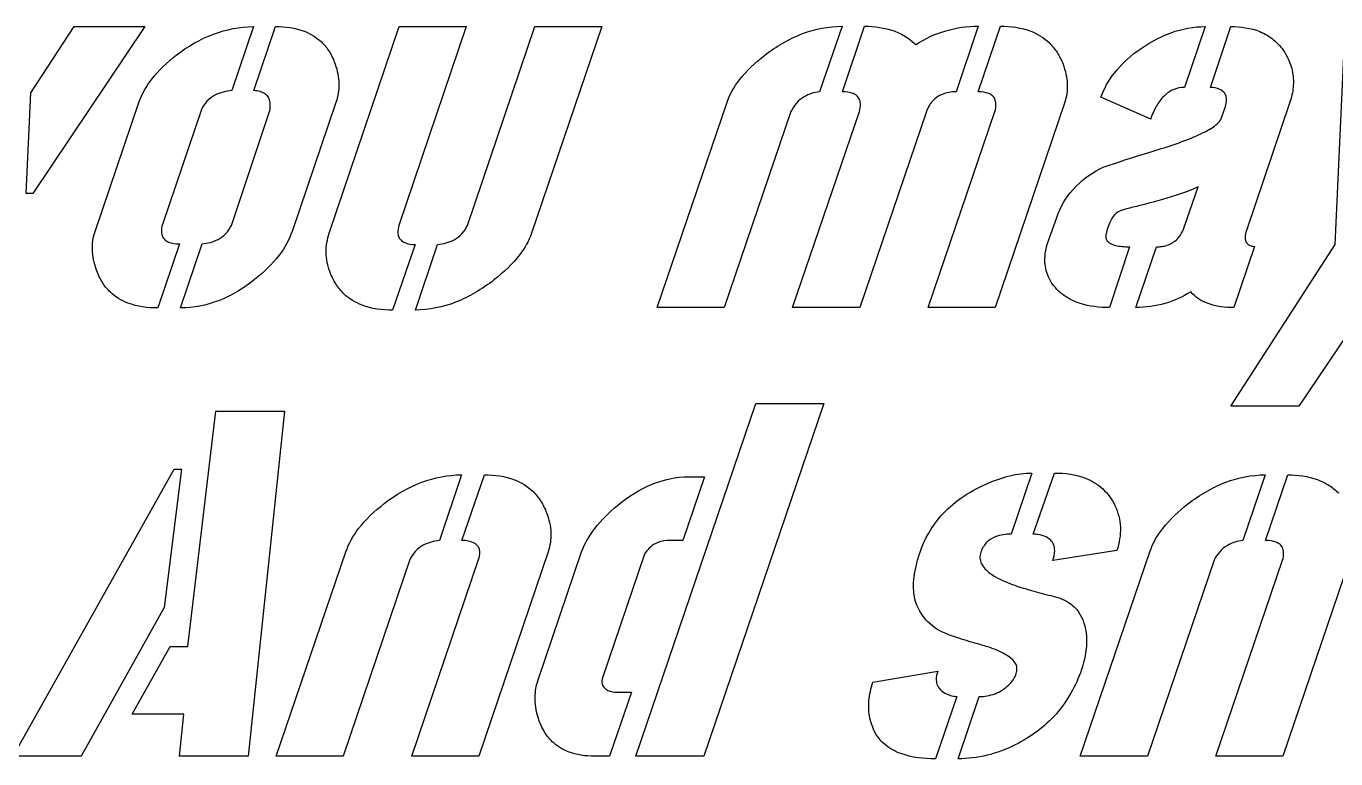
# Model space of a CAD drawing. Header units: inches. Extents: x 3.1 to 35.1, y -33.5 to 2.5.
# Drawn here: x 10.056 to 14.799, y -11.116 to -8.462 of the extents above; entities that cross this region are included whole.
import ezdxf

# ---------------------------------------------------------------- set-up
doc = ezdxf.new("R2010")
doc.units = ezdxf.units.IN
doc.header["$MEASUREMENT"] = 0

msp = doc.modelspace()

# ---------------------------------------------------------------- linework, layer by layer
for p, q in [((10.8787, -8.4635), (10.8, -8.6956)), ((10.8801, -8.6956), (10.9588, -8.4635)), ((13.0106, -8.4621), (12.9292, -8.6996)), ((13.0119, -8.6996), (13.0919, -8.4621)), ((13.5041, -8.4621), (13.4241, -8.6996)), ((13.5041, -8.6996), (13.5842, -8.4621)), ((14.3259, -8.4635), (14.2512, -8.6836)), ((14.3446, -8.6836), (14.4193, -8.4635)), ((14.1285, -8.7983), (13.9484, -8.7196)), ((10.3051, -9.2052), (10.4639, -8.7383)), ((10.6906, -8.7636), (10.5492, -9.1798)), ((10.7987, -9.1838), (10.9388, -8.7636)), ((11.1776, -8.7383), (11.0188, -9.2052)), ((14.3846, -8.7943), (14.3993, -8.7529)), ((14.6328, -8.7369), (14.4753, -9.2025)), ((14.2499, -9.1905), (14.3006, -9.0438)), ((13.7563, -9.2452), (13.7883, -9.1545)), ((10.6106, -9.2505), (10.5319, -9.4827)), ((10.6146, -9.4827), (10.6933, -9.2505)), ((11.4644, -9.2532), (11.383, -9.4907)), ((11.4657, -9.4907), (11.5458, -9.2532)), ((14.0524, -9.2612), (13.9791, -9.4813)), ((14.0751, -9.4813), (14.1498, -9.2612)), ((14.5047, -9.2599), (14.43, -9.4813)), ((11.6325, -10.0871), (11.5524, -10.3246)), ((11.6338, -10.3246), (11.7152, -10.0871)), ((13.6976, -10.0805), (13.6229, -10.3019)), ((13.7029, -10.3019), (13.7803, -10.0805)), ((14.5434, -10.0871), (14.462, -10.3246)), ((14.5447, -10.3246), (14.6247, -10.0871)), ((11.91, -10.8302), (12.0674, -10.3659)), ((12.2955, -10.3739), (12.1421, -10.8262)), ((14.0057, -10.3606), (13.7736, -10.398)), ((13.1226, -10.8382), (13.3574, -10.7982)), ((13.4268, -10.8902), (13.3494, -11.1157)), ((13.4308, -11.1157), (13.5068, -10.8902))]:
    msp.add_line(p, q)
for points in [[(10.2291, -8.4635), (10.4852, -8.4635), (10.0797, -9.0678), (10.0556, -9.0678), (10.073, -8.7036)], [(15.089, -8.4635), (15.057, -9.2559), (14.6648, -9.8389), (14.4193, -9.8389), (14.7968, -9.2532), (14.8329, -8.4635)], [(10.5773, -10.7088), (10.6413, -10.7088), (10.7427, -9.8563), (10.9908, -9.8563), (10.8601, -11.1063), (10.6106, -11.1063), (10.6266, -10.9543), (10.4398, -10.9543)], [(12.6984, -9.8283), (12.9452, -9.8283), (12.5103, -11.1063), (12.2635, -11.1063)], [(10.5919, -10.0671), (10.6186, -10.0671), (10.5559, -10.5674), (10.2544, -11.1063), (10.009, -11.1063)]]:
    msp.add_lwpolyline(points, close=True)
for points in [[(11.1536, -9.2119), (11.407, -8.4635), (11.6498, -8.4635), (11.4057, -9.1838)], [(11.6538, -9.1838), (11.898, -8.4635), (12.1408, -8.4635), (11.886, -9.2119)], [(12.8251, -8.7716), (12.5837, -9.4813), (12.3409, -9.4813), (12.593, -8.7409)], [(13.316, -8.7716), (13.0746, -9.4813), (12.8318, -9.4813), (13.0733, -8.7716)], [(13.8163, -8.7409), (13.5655, -9.4813), (13.3227, -9.4813), (13.5642, -8.7716)], [(13.9804, -9.1732), (13.9711, -9.1972), (13.9657, -9.2185)], [(12.4543, -10.0938), (12.513, -10.0938), (12.4342, -10.3246), (12.3755, -10.3246)], [(11.4457, -10.394), (11.2043, -11.1063), (10.9615, -11.1063), (11.2136, -10.3659)], [(11.946, -10.3659), (11.6952, -11.1063), (11.4524, -11.1063), (11.6939, -10.394)], [(14.3579, -10.3966), (14.1165, -11.1063), (13.8737, -11.1063), (14.1258, -10.3659)], [(14.8489, -10.3966), (14.6074, -11.1063), (14.3646, -11.1063), (14.6061, -10.3966)], [(12.1928, -10.8742), (12.2475, -10.8742), (12.1688, -11.1063), (12.1141, -11.1063)]]:
    msp.add_lwpolyline(points)
for points, knots in [([(10.5986, -8.5675), (10.6399, -8.5355), (10.685, -8.509), (10.7807, -8.4735), (10.8289, -8.4643), (10.8787, -8.4635)], [0, 0, 0, 0, 0.3985626, 0.3985626, 0.778081, 0.778081, 0.778081, 0.778081]), ([(10.9588, -8.4635), (10.9941, -8.4635), (11.0302, -8.468), (11.0863, -8.4896), (11.1071, -8.5023), (11.1361, -8.53), (11.1456, -8.542), (11.1625, -8.569), (11.1694, -8.584), (11.1749, -8.5995)], [0, 0, 0, 0, 0.2689088, 0.2689088, 0.4572179, 0.4572179, 0.5745393, 0.5745393, 0.6998636, 0.6998636, 0.6998636, 0.6998636]), ([(12.7304, -8.5675), (12.7724, -8.5351), (12.8182, -8.5078), (12.9138, -8.4718), (12.9614, -8.4626), (13.0106, -8.4621)], [0, 0, 0, 0, 0.4041163, 0.4041163, 0.7786933, 0.7786933, 0.7786933, 0.7786933]), ([(13.0919, -8.4621), (13.1281, -8.4625), (13.165, -8.4672), (13.214, -8.4849), (13.2283, -8.4917), (13.2547, -8.5083), (13.2666, -8.5179), (13.2774, -8.5288)], [0, 0, 0, 0, 0.2753872, 0.2753872, 0.3965267, 0.3965267, 0.513347, 0.513347, 0.513347, 0.513347]), ([(13.2774, -8.5288), (13.3113, -8.5071), (13.3474, -8.4902), (13.4246, -8.4675), (13.464, -8.4621), (13.5041, -8.4621)], [0, 0, 0, 0, 0.3068873, 0.3068873, 0.6127293, 0.6127293, 0.6127293, 0.6127293]), ([(13.5842, -8.4621), (13.6216, -8.4621), (13.6599, -8.4669), (13.7194, -8.4899), (13.7415, -8.5035), (13.7715, -8.5322), (13.781, -8.5439), (13.798, -8.5701), (13.8052, -8.5845), (13.811, -8.5995)], [0, 0, 0, 0, 0.285026, 0.285026, 0.4856027, 0.4856027, 0.6010542, 0.6010542, 0.7235263, 0.7235263, 0.7235263, 0.7235263]), ([(14.0791, -8.5528), (14.1173, -8.5254), (14.1586, -8.5018), (14.2426, -8.4714), (14.2837, -8.4635), (14.3259, -8.4635)], [0, 0, 0, 0, 0.3581709, 0.3581709, 0.6801579, 0.6801579, 0.6801579, 0.6801579]), ([(14.4193, -8.4635), (14.4548, -8.4635), (14.4908, -8.4683), (14.5419, -8.4892), (14.5587, -8.499), (14.5891, -8.5242), (14.6019, -8.5389), (14.6127, -8.5555)], [0, 0, 0, 0, 0.2704772, 0.2704772, 0.4202529, 0.4202529, 0.5707972, 0.5707972, 0.5707972, 0.5707972]), ([(10.4639, -8.7383), (10.4742, -8.7077), (10.4909, -8.6796), (10.5358, -8.6219), (10.5667, -8.5929), (10.5986, -8.5675)], [0, 0, 0, 0, 0.2461082, 0.2461082, 0.55703, 0.55703, 0.55703, 0.55703]), ([(12.593, -8.7409), (12.6031, -8.7102), (12.6195, -8.6821), (12.665, -8.6231), (12.6971, -8.5934), (12.7304, -8.5675)], [0, 0, 0, 0, 0.2462588, 0.2462588, 0.5676943, 0.5676943, 0.5676943, 0.5676943]), ([(13.9484, -8.7196), (13.9595, -8.6876), (13.9762, -8.6585), (14.0205, -8.602), (14.0488, -8.5758), (14.0791, -8.5528)], [0, 0, 0, 0, 0.2577672, 0.2577672, 0.547389, 0.547389, 0.547389, 0.547389]), ([(14.6127, -8.5555), (14.6275, -8.5788), (14.638, -8.604), (14.6457, -8.6484), (14.6463, -8.6656), (14.6429, -8.7014), (14.6387, -8.7194), (14.6328, -8.7369)], [0, 0, 0, 0, 0.2103492, 0.2103492, 0.3431692, 0.3431692, 0.4840903, 0.4840903, 0.4840903, 0.4840903]), ([(11.1749, -8.5995), (11.1829, -8.6226), (11.1878, -8.6465), (11.1887, -8.694), (11.1851, -8.7165), (11.1776, -8.7383)], [0, 0, 0, 0, 0.1859529, 0.1859529, 0.3619187, 0.3619187, 0.3619187, 0.3619187]), ([(13.811, -8.5995), (13.8197, -8.6229), (13.8254, -8.6473), (13.8272, -8.6958), (13.8239, -8.7187), (13.8163, -8.7409)], [0, 0, 0, 0, 0.1903067, 0.1903067, 0.3696106, 0.3696106, 0.3696106, 0.3696106]), ([(10.8, -8.6956), (10.7791, -8.6976), (10.7579, -8.7024), (10.7284, -8.7177), (10.7187, -8.7248), (10.7021, -8.7425), (10.6956, -8.7525), (10.6906, -8.7636)], [0, 0, 0, 0, 0.160242, 0.160242, 0.2527267, 0.2527267, 0.3450006, 0.3450006, 0.3450006, 0.3450006]), ([(10.9388, -8.7636), (10.9401, -8.7542), (10.9405, -8.7443), (10.9373, -8.729), (10.9351, -8.7233), (10.9285, -8.7137), (10.9246, -8.7099), (10.9148, -8.7033), (10.9088, -8.7009), (10.8954, -8.6971), (10.8877, -8.696), (10.8801, -8.6956)], [0, 0, 0, 0, 0.072211, 0.072211, 0.1189479, 0.1189479, 0.1607822, 0.1607822, 0.2089887, 0.2089887, 0.2667635, 0.2667635, 0.2667635, 0.2667635]), ([(12.9292, -8.6996), (12.9097, -8.7024), (12.8907, -8.708), (12.8632, -8.7241), (12.8538, -8.7316), (12.8373, -8.7499), (12.8305, -8.7603), (12.8251, -8.7716)], [0, 0, 0, 0, 0.1500702, 0.1500702, 0.2426059, 0.2426059, 0.337849, 0.337849, 0.337849, 0.337849]), ([(13.0733, -8.7716), (13.0758, -8.7625), (13.0776, -8.7525), (13.0768, -8.7372), (13.0756, -8.7315), (13.071, -8.7218), (13.0681, -8.718), (13.0604, -8.711), (13.0556, -8.7083), (13.0393, -8.7015), (13.0256, -8.6998), (13.0119, -8.6996)], [0, 0, 0, 0, 0.0724177, 0.0724177, 0.1166207, 0.1166207, 0.1538066, 0.1538066, 0.1953886, 0.1953886, 0.2880466, 0.2880466, 0.2880466, 0.2880466]), ([(13.4241, -8.6996), (13.4067, -8.6999), (13.389, -8.7025), (13.361, -8.714), (13.3505, -8.7209), (13.3358, -8.7356), (13.331, -8.7419), (13.3225, -8.7559), (13.3189, -8.7636), (13.316, -8.7716)], [0, 0, 0, 0, 0.1328396, 0.1328396, 0.2305965, 0.2305965, 0.290834, 0.290834, 0.355567, 0.355567, 0.355567, 0.355567]), ([(13.5642, -8.7716), (13.5668, -8.7624), (13.5686, -8.7523), (13.5678, -8.7369), (13.5666, -8.7312), (13.562, -8.7216), (13.5591, -8.7177), (13.5515, -8.7108), (13.5468, -8.7081), (13.5308, -8.7015), (13.5175, -8.6998), (13.5041, -8.6996)], [0, 0, 0, 0, 0.0728905, 0.0728905, 0.117186, 0.117186, 0.1542473, 0.1542473, 0.1953136, 0.1953136, 0.2857089, 0.2857089, 0.2857089, 0.2857089]), ([(14.2512, -8.6836), (14.237, -8.6838), (14.2233, -8.6865), (14.1977, -8.6977), (14.1866, -8.7055), (14.1664, -8.7254), (14.1576, -8.7375), (14.1414, -8.7653), (14.1343, -8.7818), (14.1285, -8.7983)], [0, 0, 0, 0, 0.1082842, 0.1082842, 0.2126641, 0.2126641, 0.3247019, 0.3247019, 0.4579304, 0.4579304, 0.4579304, 0.4579304]), ([(14.3993, -8.7529), (14.4019, -8.7446), (14.4038, -8.7354), (14.4033, -8.7211), (14.4023, -8.7158), (14.3981, -8.7066), (14.3954, -8.7029), (14.3881, -8.696), (14.3835, -8.6932), (14.3687, -8.6866), (14.3567, -8.6844), (14.3446, -8.6836)], [0, 0, 0, 0, 0.0670115, 0.0670115, 0.1084785, 0.1084785, 0.1439244, 0.1439244, 0.1846081, 0.1846081, 0.2673531, 0.2673531, 0.2673531, 0.2673531]), ([(14.1552, -8.909), (14.2126, -8.8914), (14.2741, -8.8702), (14.3356, -8.8395), (14.3519, -8.8301), (14.369, -8.8161), (14.3737, -8.8117), (14.3805, -8.8031), (14.3831, -8.7989), (14.3846, -8.7943)], [0, 0, 0, 0, 0.4575405, 0.4575405, 0.623446, 0.623446, 0.6869068, 0.6869068, 0.7367011, 0.7367011, 0.7367011, 0.7367011]), ([(13.9444, -8.9784), (13.9545, -8.9736), (13.9781, -8.9654), (14.0436, -8.9434), (14.1099, -8.9229), (14.1552, -8.909)], [0, 0, 0, 0, 0.0857927, 0.0857927, 0.2915794, 0.2915794, 0.2915794, 0.2915794]), ([(13.7883, -9.1545), (13.8015, -9.1171), (13.821, -9.0834), (13.8748, -9.0228), (13.9079, -8.9981), (13.9444, -8.9784)], [0, 0, 0, 0, 0.3020935, 0.3020935, 0.6177675, 0.6177675, 0.6177675, 0.6177675]), ([(14.3006, -9.0438), (14.2777, -9.0552), (14.2473, -9.0662), (14.1776, -9.0887), (14.1313, -9.1012), (14.0898, -9.1118)], [0, 0, 0, 0, 0.1950063, 0.1950063, 0.4726601, 0.4726601, 0.4726601, 0.4726601]), ([(14.0164, -9.1318), (14.0092, -9.135), (14.003, -9.1395), (13.9899, -9.1531), (13.9844, -9.1629), (13.9804, -9.1732)], [0, 0, 0, 0, 0.0598078, 0.0598078, 0.1438341, 0.1438341, 0.1438341, 0.1438341]), ([(14.0898, -9.1118), (14.0748, -9.1154), (14.0558, -9.12), (14.0305, -9.127), (14.021, -9.1298), (14.0164, -9.1318)], [0, 0, 0, 0, 0.1174542, 0.1174542, 0.1978985, 0.1978985, 0.1978985, 0.1978985]), ([(10.5492, -9.1798), (10.5467, -9.1887), (10.5449, -9.1984), (10.5457, -9.2134), (10.5468, -9.2189), (10.5513, -9.2284), (10.5541, -9.2321), (10.5617, -9.239), (10.5663, -9.2417), (10.5827, -9.2486), (10.5966, -9.2503), (10.6106, -9.2505)], [0, 0, 0, 0, 0.0704499, 0.0704499, 0.1135772, 0.1135772, 0.1499857, 0.1499857, 0.1909354, 0.1909354, 0.2848872, 0.2848872, 0.2848872, 0.2848872]), ([(10.6933, -9.2505), (10.7132, -9.2485), (10.733, -9.2437), (10.7611, -9.2288), (10.7705, -9.2218), (10.787, -9.2045), (10.7935, -9.1947), (10.7987, -9.1838)], [0, 0, 0, 0, 0.1521388, 0.1521388, 0.2423655, 0.2423655, 0.3335814, 0.3335814, 0.3335814, 0.3335814]), ([(11.4057, -9.1838), (11.4031, -9.1924), (11.4013, -9.2018), (11.4019, -9.2162), (11.403, -9.2216), (11.4073, -9.2309), (11.41, -9.2346), (11.4173, -9.2413), (11.4219, -9.2441), (11.4377, -9.2509), (11.451, -9.2528), (11.4644, -9.2532)], [0, 0, 0, 0, 0.0681422, 0.0681422, 0.1100121, 0.1100121, 0.1455146, 0.1455146, 0.1857336, 0.1857336, 0.276102, 0.276102, 0.276102, 0.276102]), ([(11.5458, -9.2532), (11.5665, -9.2508), (11.5873, -9.2455), (11.6162, -9.2297), (11.6257, -9.2225), (11.6421, -9.2048), (11.6487, -9.1948), (11.6538, -9.1838)], [0, 0, 0, 0, 0.1592651, 0.1592651, 0.2508734, 0.2508734, 0.3430374, 0.3430374, 0.3430374, 0.3430374]), ([(14.1778, -9.2586), (14.1916, -9.2549), (14.2045, -9.2491), (14.2238, -9.2344), (14.2306, -9.2272), (14.2422, -9.2102), (14.2466, -9.2006), (14.2499, -9.1905)], [0, 0, 0, 0, 0.1084096, 0.1084096, 0.184593, 0.184593, 0.2652402, 0.2652402, 0.2652402, 0.2652402]), ([(10.3091, -9.3426), (10.3012, -9.3196), (10.2961, -9.2958), (10.2948, -9.2489), (10.2979, -9.2267), (10.3051, -9.2052)], [0, 0, 0, 0, 0.1849979, 0.1849979, 0.3579647, 0.3579647, 0.3579647, 0.3579647]), ([(11.0188, -9.2052), (11.0085, -9.2367), (10.9917, -9.2656), (10.9462, -9.3246), (10.915, -9.3541), (10.8828, -9.3799)], [0, 0, 0, 0, 0.2524055, 0.2524055, 0.5679557, 0.5679557, 0.5679557, 0.5679557]), ([(11.1562, -9.3533), (11.1478, -9.33), (11.1427, -9.3059), (11.1418, -9.2574), (11.1456, -9.2343), (11.1536, -9.2119)], [0, 0, 0, 0, 0.1883745, 0.1883745, 0.3697764, 0.3697764, 0.3697764, 0.3697764]), ([(11.886, -9.2119), (11.8767, -9.2397), (11.8615, -9.2656), (11.8174, -9.3234), (11.7838, -9.3545), (11.7499, -9.3813)], [0, 0, 0, 0, 0.2240188, 0.2240188, 0.5543334, 0.5543334, 0.5543334, 0.5543334]), ([(13.795, -9.4213), (13.779, -9.4056), (13.7657, -9.3877), (13.7493, -9.3494), (13.7455, -9.3308), (13.7448, -9.289), (13.7492, -9.2666), (13.7563, -9.2452)], [0, 0, 0, 0, 0.1705134, 0.1705134, 0.3175189, 0.3175189, 0.489363, 0.489363, 0.489363, 0.489363]), ([(13.9657, -9.2185), (13.9653, -9.2227), (13.9656, -9.2269), (13.9679, -9.2344), (13.9696, -9.2375), (13.9745, -9.2435), (13.9777, -9.2461), (13.9873, -9.2519), (13.9943, -9.2544), (14.0163, -9.26), (14.0346, -9.2612), (14.0524, -9.2612)], [0, 0, 0, 0, 0.0320808, 0.0320808, 0.0595447, 0.0595447, 0.0911432, 0.0911432, 0.144586, 0.144586, 0.2640905, 0.2640905, 0.2640905, 0.2640905]), ([(14.4753, -9.2025), (14.4729, -9.2102), (14.4708, -9.2187), (14.4706, -9.2314), (14.4711, -9.2362), (14.4739, -9.2438), (14.4756, -9.2467), (14.4803, -9.2517), (14.4831, -9.2537), (14.4918, -9.258), (14.4984, -9.2593), (14.5047, -9.2599)], [0, 0, 0, 0, 0.0612105, 0.0612105, 0.0967861, 0.0967861, 0.1229023, 0.1229023, 0.1489296, 0.1489296, 0.1968541, 0.1968541, 0.1968541, 0.1968541]), ([(14.1498, -9.2612), (14.1544, -9.2612), (14.159, -9.261), (14.1683, -9.2601), (14.1731, -9.2594), (14.1778, -9.2586)], [0, 0, 0, 0, 0.03478161, 0.03478161, 0.07155543, 0.07155543, 0.07155543, 0.07155543]), ([(10.5319, -9.4827), (10.4954, -9.4827), (10.4578, -9.4781), (10.4001, -9.4559), (10.3787, -9.443), (10.3489, -9.4146), (10.339, -9.4022), (10.3217, -9.3742), (10.3146, -9.3587), (10.3091, -9.3426)], [0, 0, 0, 0, 0.2783594, 0.2783594, 0.4708585, 0.4708585, 0.592179, 0.592179, 0.7216749, 0.7216749, 0.7216749, 0.7216749]), ([(10.8828, -9.3799), (10.8431, -9.4116), (10.7997, -9.4382), (10.708, -9.4733), (10.6621, -9.4822), (10.6146, -9.4827)], [0, 0, 0, 0, 0.3865927, 0.3865927, 0.7484413, 0.7484413, 0.7484413, 0.7484413]), ([(11.383, -9.4907), (11.3455, -9.4907), (11.307, -9.4859), (11.2476, -9.463), (11.2256, -9.4497), (11.1956, -9.4211), (11.1861, -9.4094), (11.1691, -9.3829), (11.162, -9.3684), (11.1562, -9.3533)], [0, 0, 0, 0, 0.2858667, 0.2858667, 0.4848289, 0.4848289, 0.6009049, 0.6009049, 0.7239869, 0.7239869, 0.7239869, 0.7239869]), ([(11.7499, -9.3813), (11.7075, -9.4146), (11.6611, -9.4426), (11.5641, -9.48), (11.5158, -9.4898), (11.4657, -9.4907)], [0, 0, 0, 0, 0.4108266, 0.4108266, 0.7921013, 0.7921013, 0.7921013, 0.7921013]), ([(13.9791, -9.4813), (13.9435, -9.4813), (13.9069, -9.4774), (13.8582, -9.4615), (13.844, -9.4553), (13.8177, -9.4402), (13.8058, -9.4314), (13.795, -9.4213)], [0, 0, 0, 0, 0.2713174, 0.2713174, 0.3897112, 0.3897112, 0.5025324, 0.5025324, 0.5025324, 0.5025324]), ([(14.2739, -9.424), (14.2447, -9.4426), (14.2135, -9.4567), (14.1459, -9.4762), (14.1108, -9.4809), (14.0751, -9.4813)], [0, 0, 0, 0, 0.2639061, 0.2639061, 0.535518, 0.535518, 0.535518, 0.535518]), ([(14.43, -9.4813), (14.3987, -9.4813), (14.3657, -9.4778), (14.3239, -9.4624), (14.312, -9.4566), (14.2909, -9.442), (14.2818, -9.4336), (14.2739, -9.424)], [0, 0, 0, 0, 0.2385283, 0.2385283, 0.3389766, 0.3389766, 0.4338579, 0.4338579, 0.4338579, 0.4338579]), ([(11.3523, -10.1912), (11.3941, -10.159), (11.4396, -10.1322), (11.5353, -10.0966), (11.5831, -10.0876), (11.6325, -10.0871)], [0, 0, 0, 0, 0.4017642, 0.4017642, 0.7778119, 0.7778119, 0.7778119, 0.7778119]), ([(11.7152, -10.0871), (11.7523, -10.0871), (11.7901, -10.0919), (11.8492, -10.1148), (11.8712, -10.1283), (11.9011, -10.157), (11.9106, -10.1687), (11.9276, -10.195), (11.9348, -10.2095), (11.9406, -10.2245)], [0, 0, 0, 0, 0.2823979, 0.2823979, 0.4822479, 0.4822479, 0.5978415, 0.5978415, 0.7206222, 0.7206222, 0.7206222, 0.7206222]), ([(12.1968, -10.1979), (12.2351, -10.1665), (12.2773, -10.1397), (12.3652, -10.1041), (12.4089, -10.0947), (12.4543, -10.0938)], [0, 0, 0, 0, 0.3773323, 0.3773323, 0.7228681, 0.7228681, 0.7228681, 0.7228681]), ([(13.5322, -10.1205), (13.56, -10.1082), (13.5892, -10.0976), (13.6446, -10.0842), (13.6711, -10.0805), (13.6976, -10.0805)], [0, 0, 0, 0, 0.2322416, 0.2322416, 0.4340278, 0.4340278, 0.4340278, 0.4340278]), ([(13.7803, -10.0805), (13.8183, -10.0805), (13.8572, -10.0854), (13.9157, -10.1086), (13.9367, -10.1213), (13.9734, -10.1552), (13.9878, -10.1754), (13.9991, -10.1979)], [0, 0, 0, 0, 0.2898511, 0.2898511, 0.4789827, 0.4789827, 0.6701554, 0.6701554, 0.6701554, 0.6701554]), ([(14.2632, -10.1925), (14.3052, -10.1601), (14.351, -10.1328), (14.4466, -10.0968), (14.4942, -10.0876), (14.5434, -10.0871)], [0, 0, 0, 0, 0.4041163, 0.4041163, 0.7786933, 0.7786933, 0.7786933, 0.7786933]), ([(14.6247, -10.0871), (14.6609, -10.0875), (14.6978, -10.0922), (14.7468, -10.1099), (14.7611, -10.1167), (14.7876, -10.1333), (14.7994, -10.1429), (14.8102, -10.1538)], [0, 0, 0, 0, 0.2753872, 0.2753872, 0.3965267, 0.3965267, 0.513347, 0.513347, 0.513347, 0.513347]), ([(13.2934, -10.3673), (13.3099, -10.3186), (13.3348, -10.2747), (13.3902, -10.2119), (13.4144, -10.1906), (13.4694, -10.1517), (13.5002, -10.1347), (13.5322, -10.1205)], [0, 0, 0, 0, 0.3919516, 0.3919516, 0.6383812, 0.6383812, 0.905071, 0.905071, 0.905071, 0.905071]), ([(11.2136, -10.3659), (11.2236, -10.3355), (11.2399, -10.3075), (11.2856, -10.248), (11.3185, -10.2176), (11.3523, -10.1912)], [0, 0, 0, 0, 0.2441904, 0.2441904, 0.571882, 0.571882, 0.571882, 0.571882]), ([(12.0674, -10.3659), (12.0785, -10.3356), (12.0954, -10.3075), (12.1387, -10.2512), (12.1673, -10.223), (12.1968, -10.1979)], [0, 0, 0, 0, 0.2461262, 0.2461262, 0.5419282, 0.5419282, 0.5419282, 0.5419282]), ([(13.9991, -10.1979), (14.0108, -10.223), (14.0176, -10.2495), (14.0199, -10.3057), (14.015, -10.3336), (14.0057, -10.3606)], [0, 0, 0, 0, 0.2116803, 0.2116803, 0.4290568, 0.4290568, 0.4290568, 0.4290568]), ([(14.1258, -10.3659), (14.1359, -10.3352), (14.1523, -10.3071), (14.1978, -10.2481), (14.23, -10.2184), (14.2632, -10.1925)], [0, 0, 0, 0, 0.2462588, 0.2462588, 0.5676943, 0.5676943, 0.5676943, 0.5676943]), ([(11.9406, -10.2245), (11.9494, -10.2479), (11.955, -10.2723), (11.9569, -10.3208), (11.9536, -10.3437), (11.946, -10.3659)], [0, 0, 0, 0, 0.1903067, 0.1903067, 0.3696106, 0.3696106, 0.3696106, 0.3696106]), ([(11.5524, -10.3246), (11.5321, -10.327), (11.5119, -10.3322), (11.4834, -10.3479), (11.4739, -10.3551), (11.4574, -10.3729), (11.4509, -10.3829), (11.4457, -10.394)], [0, 0, 0, 0, 0.1560635, 0.1560635, 0.2476513, 0.2476513, 0.3401971, 0.3401971, 0.3401971, 0.3401971]), ([(11.6512, -10.3259), (11.6484, -10.3255), (11.6456, -10.3251), (11.6398, -10.3247), (11.6368, -10.3246), (11.6338, -10.3246)], [0, 0, 0, 0, 0.02131891, 0.02131891, 0.04418836, 0.04418836, 0.04418836, 0.04418836]), ([(11.6939, -10.394), (11.6966, -10.3858), (11.6988, -10.3767), (11.6987, -10.3627), (11.6978, -10.3575), (11.694, -10.3484), (11.6915, -10.3447), (11.6847, -10.3379), (11.6803, -10.3351), (11.6681, -10.3293), (11.6594, -10.3272), (11.6512, -10.3259)], [0, 0, 0, 0, 0.0660233, 0.0660233, 0.1066, 0.1066, 0.1410144, 0.1410144, 0.1800168, 0.1800168, 0.2438574, 0.2438574, 0.2438574, 0.2438574]), ([(12.3755, -10.3246), (12.361, -10.326), (12.3469, -10.3298), (12.3261, -10.3408), (12.319, -10.346), (12.306, -10.3587), (12.3003, -10.366), (12.2955, -10.3739)], [0, 0, 0, 0, 0.1114576, 0.1114576, 0.1792602, 0.1792602, 0.2499428, 0.2499428, 0.2499428, 0.2499428]), ([(13.6229, -10.3019), (13.6037, -10.3022), (13.5837, -10.3048), (13.5545, -10.3164), (13.5443, -10.3226), (13.5306, -10.336), (13.5263, -10.3414), (13.5188, -10.3536), (13.5158, -10.3603), (13.5135, -10.3673)], [0, 0, 0, 0, 0.1461818, 0.1461818, 0.2384587, 0.2384587, 0.291677, 0.291677, 0.3474503, 0.3474503, 0.3474503, 0.3474503]), ([(13.7203, -10.3032), (13.7173, -10.3028), (13.7143, -10.3025), (13.7085, -10.302), (13.7057, -10.3019), (13.7029, -10.3019)], [0, 0, 0, 0, 0.02297691, 0.02297691, 0.04414003, 0.04414003, 0.04414003, 0.04414003]), ([(13.7736, -10.398), (13.7777, -10.3864), (13.7808, -10.3737), (13.7808, -10.354), (13.7797, -10.3467), (13.7746, -10.3339), (13.7712, -10.3288), (13.7618, -10.3193), (13.7559, -10.3153), (13.7405, -10.3078), (13.7302, -10.305), (13.7203, -10.3032)], [0, 0, 0, 0, 0.0930026, 0.0930026, 0.1497933, 0.1497933, 0.1975922, 0.1975922, 0.2510852, 0.2510852, 0.3281635, 0.3281635, 0.3281635, 0.3281635]), ([(14.462, -10.3246), (14.4425, -10.3274), (14.4235, -10.333), (14.396, -10.3491), (14.3866, -10.3566), (14.3701, -10.3749), (14.3633, -10.3853), (14.3579, -10.3966)], [0, 0, 0, 0, 0.1500702, 0.1500702, 0.2426059, 0.2426059, 0.337849, 0.337849, 0.337849, 0.337849]), ([(14.6061, -10.3966), (14.6087, -10.3875), (14.6105, -10.3775), (14.6096, -10.3622), (14.6084, -10.3565), (14.6038, -10.3468), (14.6009, -10.343), (14.5932, -10.336), (14.5884, -10.3333), (14.5721, -10.3265), (14.5584, -10.3248), (14.5447, -10.3246)], [0, 0, 0, 0, 0.0724177, 0.0724177, 0.1166207, 0.1166207, 0.1538066, 0.1538066, 0.1953886, 0.1953886, 0.2880466, 0.2880466, 0.2880466, 0.2880466]), ([(13.272, -10.4567), (13.2739, -10.442), (13.2766, -10.4274), (13.2837, -10.3975), (13.2882, -10.3823), (13.2934, -10.3673)], [0, 0, 0, 0, 0.1128386, 0.1128386, 0.2336887, 0.2336887, 0.2336887, 0.2336887]), ([(13.5135, -10.3673), (13.511, -10.3742), (13.5098, -10.3814), (13.5105, -10.3955), (13.5122, -10.4019), (13.5185, -10.4156), (13.5236, -10.4225), (13.54, -10.4397), (13.5537, -10.4491), (13.5883, -10.4689), (13.6131, -10.4792), (13.6362, -10.4873)], [0, 0, 0, 0, 0.0562141, 0.0562141, 0.1072149, 0.1072149, 0.1713229, 0.1713229, 0.2884555, 0.2884555, 0.4762391, 0.4762391, 0.4762391, 0.4762391]), ([(13.3627, -10.6514), (13.3396, -10.6371), (13.3188, -10.6195), (13.2894, -10.5793), (13.2801, -10.5592), (13.2686, -10.5109), (13.2684, -10.4835), (13.272, -10.4567)], [0, 0, 0, 0, 0.2071486, 0.2071486, 0.3791765, 0.3791765, 0.5858586, 0.5858586, 0.5858586, 0.5858586]), ([(13.6362, -10.4873), (13.6559, -10.4941), (13.6763, -10.5003), (13.7196, -10.5127), (13.7434, -10.5189), (13.767, -10.5247)], [0, 0, 0, 0, 0.1584494, 0.1584494, 0.3431598, 0.3431598, 0.3431598, 0.3431598]), ([(13.767, -10.5247), (13.7896, -10.5292), (13.8118, -10.5368), (13.846, -10.559), (13.8585, -10.571), (13.8758, -10.5963), (13.8815, -10.608), (13.8904, -10.6338), (13.8934, -10.6479), (13.895, -10.6621)], [0, 0, 0, 0, 0.1760129, 0.1760129, 0.3106078, 0.3106078, 0.4095203, 0.4095203, 0.5185107, 0.5185107, 0.5185107, 0.5185107]), ([(13.4788, -10.6928), (13.4558, -10.686), (13.4298, -10.6779), (13.3916, -10.6643), (13.3749, -10.6578), (13.3627, -10.6514)], [0, 0, 0, 0, 0.182797, 0.182797, 0.3072209, 0.3072209, 0.3072209, 0.3072209]), ([(13.895, -10.6621), (13.8974, -10.6827), (13.8968, -10.7036), (13.8909, -10.7474), (13.8851, -10.7705), (13.8777, -10.7928)], [0, 0, 0, 0, 0.1581784, 0.1581784, 0.3372781, 0.3372781, 0.3372781, 0.3372781]), ([(13.5388, -10.7101), (13.5312, -10.708), (13.522, -10.7053), (13.503, -10.6998), (13.4903, -10.6961), (13.4788, -10.6928)], [0, 0, 0, 0, 0.0601295, 0.0601295, 0.1525271, 0.1525271, 0.1525271, 0.1525271]), ([(13.6416, -10.8062), (13.6435, -10.8008), (13.6446, -10.7952), (13.6441, -10.7843), (13.6429, -10.7794), (13.6382, -10.7688), (13.6343, -10.7635), (13.622, -10.7504), (13.6118, -10.7432), (13.5827, -10.7262), (13.5597, -10.7171), (13.5388, -10.7101)], [0, 0, 0, 0, 0.0436912, 0.0436912, 0.0830218, 0.0830218, 0.1318959, 0.1318959, 0.2202762, 0.2202762, 0.3890917, 0.3890917, 0.3890917, 0.3890917]), ([(13.3574, -10.7982), (13.3539, -10.8083), (13.3516, -10.8193), (13.3521, -10.8372), (13.3535, -10.8441), (13.3591, -10.8566), (13.3629, -10.8618), (13.3739, -10.8725), (13.3815, -10.8772), (13.3894, -10.8809)], [0, 0, 0, 0, 0.0818873, 0.0818873, 0.1362504, 0.1362504, 0.1860656, 0.1860656, 0.2526388, 0.2526388, 0.2526388, 0.2526388]), ([(13.6135, -10.8489), (13.6203, -10.843), (13.6263, -10.8363), (13.6358, -10.8218), (13.6393, -10.8143), (13.6416, -10.8062)], [0, 0, 0, 0, 0.0682026, 0.0682026, 0.1322589, 0.1322589, 0.1322589, 0.1322589]), ([(13.8777, -10.7928), (13.8572, -10.8522), (13.8272, -10.9065), (13.7441, -11.0007), (13.6939, -11.0372), (13.6376, -11.065)], [0, 0, 0, 0, 0.4786876, 0.4786876, 0.9575004, 0.9575004, 0.9575004, 0.9575004]), ([(11.9086, -10.9623), (11.9024, -10.9398), (11.8987, -10.9166), (11.8992, -10.8716), (11.9027, -10.8506), (11.91, -10.8302)], [0, 0, 0, 0, 0.177942, 0.177942, 0.3426327, 0.3426327, 0.3426327, 0.3426327]), ([(12.1421, -10.8262), (12.1408, -10.83), (12.1402, -10.834), (12.1408, -10.8417), (12.1418, -10.8452), (12.1447, -10.8513), (12.1463, -10.8538), (12.1504, -10.8588), (12.1528, -10.8613), (12.1554, -10.8635)], [0, 0, 0, 0, 0.0308255, 0.0308255, 0.0590168, 0.0590168, 0.082026, 0.082026, 0.1081704, 0.1081704, 0.1081704, 0.1081704]), ([(13.1119, -10.9689), (13.1074, -10.948), (13.1062, -10.9269), (13.1098, -10.8826), (13.1151, -10.86), (13.1226, -10.8382)], [0, 0, 0, 0, 0.1629534, 0.1629534, 0.3387856, 0.3387856, 0.3387856, 0.3387856]), ([(13.5068, -10.8902), (13.5268, -10.8902), (13.5463, -10.8871), (13.5831, -10.8728), (13.5993, -10.8623), (13.6135, -10.8489)], [0, 0, 0, 0, 0.1519052, 0.1519052, 0.3011491, 0.3011491, 0.3011491, 0.3011491]), ([(12.1554, -10.8635), (12.1596, -10.8669), (12.1643, -10.8692), (12.1768, -10.8734), (12.1849, -10.8742), (12.1928, -10.8742)], [0, 0, 0, 0, 0.0405309, 0.0405309, 0.1003683, 0.1003683, 0.1003683, 0.1003683]), ([(13.3894, -10.8809), (13.3957, -10.8834), (13.4022, -10.8856), (13.4147, -10.8887), (13.4207, -10.8898), (13.4268, -10.8902)], [0, 0, 0, 0, 0.05160999, 0.05160999, 0.09799097, 0.09799097, 0.09799097, 0.09799097]), ([(12.1141, -11.1063), (12.0818, -11.1063), (12.049, -11.1021), (11.9973, -11.0819), (11.9779, -11.0698), (11.9489, -11.0418), (11.9387, -11.0284), (11.9209, -10.9975), (11.9139, -10.9801), (11.9086, -10.9623)], [0, 0, 0, 0, 0.2456391, 0.2456391, 0.4226969, 0.4226969, 0.5523402, 0.5523402, 0.6940037, 0.6940037, 0.6940037, 0.6940037]), ([(13.3494, -11.1157), (13.3078, -11.1157), (13.2632, -11.1112), (13.2012, -11.0886), (13.18, -11.0769), (13.1492, -11.0489), (13.1387, -11.0354), (13.1216, -11.0042), (13.1157, -10.9868), (13.1119, -10.9689)], [0, 0, 0, 0, 0.3172843, 0.3172843, 0.5017458, 0.5017458, 0.6333398, 0.6333398, 0.772437, 0.772437, 0.772437, 0.772437]), ([(13.6376, -11.065), (13.6051, -11.0814), (13.5712, -11.0943), (13.5013, -11.1115), (13.4663, -11.1157), (13.4308, -11.1157)], [0, 0, 0, 0, 0.2773992, 0.2773992, 0.5481258, 0.5481258, 0.5481258, 0.5481258])]:
    msp.add_open_spline(points, degree=3, knots=knots)

doc.saveas('drawing.dxf')
